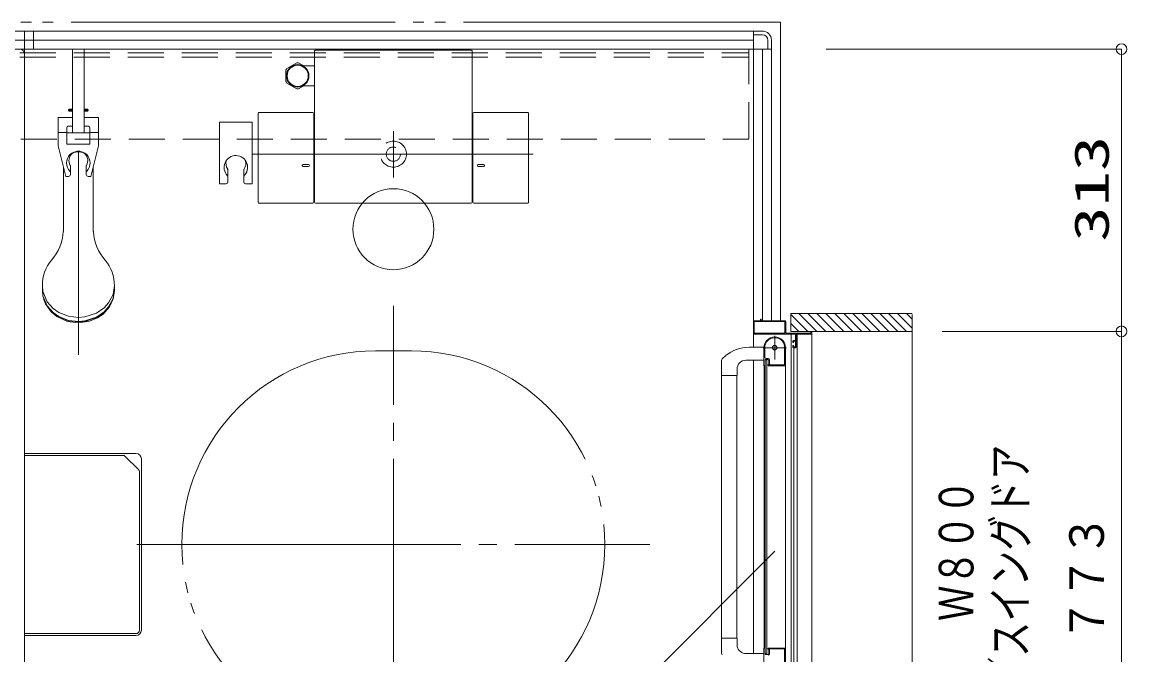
# Model space of a CAD drawing. Units: millimetres on the paper. Extents: x -305 to 305, y -152 to 152.
# Drawn here: x -164.1 to -102.7, y 46.7 to 81.8 of the extents above; entities that cross this region are included whole.
import ezdxf
from ezdxf.enums import TextEntityAlignment as Align

# ---------------------------------------------------------------- set-up
doc = ezdxf.new("R2010")
doc.units = ezdxf.units.MM
for name, pattern in [('DASHED2', [3, 2, -1]), ('LONG_CHAIN', [21, 18, -1, 1, -1]), ('LONG_DOUBLE_CHAIN', [21.8, 18, -1, 0.6, -0.6, 0.6, -1])]:
    doc.linetypes.add(name, pattern=pattern)
doc.layers.add('0-0_0', color=7, linetype='Continuous', lineweight=9)
doc.layers.add('0-1_VIEW0001', color=7, linetype='Continuous', lineweight=9)
doc.styles.add('ＭＳ ゴシック', font='')
doc.styles.get('ＭＳ ゴシック').set_extended_font_data('MS Gothic')

# ---------------------------------------------------------------- blocks, each defined once
blk = doc.blocks.new('_ORIGIN')
at = {"layer": '0-0_0'}
blk.add_line((0, 0), (-1, 0), dxfattribs=at)
blk.add_circle((0, 0), 0.5, dxfattribs=at)

msp = doc.modelspace()

# ---------------------------------------------------------------- linework, layer by layer
at = {"layer": '0-0_0'}
for p, q in [((-119.394, 80.324), (-102.984, 80.324)), ((-102.984, 79.724), (-102.984, 65.254)), ((-112.945, 64.654), (-102.984, 64.654)), ((-112.945, 64.654), (-102.984, 64.654)), ((-102.984, 64.054), (-102.984, 26.604))]:
    msp.add_line(p, q, dxfattribs=at)
at = {"layer": '0-1_VIEW0001'}
for p, q in [((-203.434, 81.323), (-123.434, 81.323)), ((-123.434, 81.323), (-203.434, 81.323)), ((-163.934, 81.323), (-163.934, 24.323)), ((-163.434, 80.323), (-163.434, 81.323)), ((-123.434, 81.323), (-123.434, 80.923)), ((-123.434, 81.323), (-122.934, 81.323)), ((-123.434, 65.198), (-123.434, 81.323)), ((-122.934, 81.123), (-123.434, 81.123)), ((-123.434, 80.823), (-203.434, 80.823)), ((-122.634, 80.323), (-122.634, 80.823)), ((-122.434, 80.323), (-122.434, 80.823)), ((-122.434, 80.323), (-204.434, 80.323)), ((-163.934, 80.073), (-163.934, 25.573)), ((-147.809, 80.22), (-147.809, 71.818)), ((-139.177, 80.268), (-147.692, 80.268)), ((-139.059, 71.818), (-139.059, 80.22)), ((-122.934, 65.248), (-122.934, 80.323)), ((-122.834, 80.323), (-122.434, 80.323)), ((-122.434, 80.323), (-122.434, 65.248)), ((-122.434, 65.248), (-122.434, 80.323)), ((-148.796, 79.567), (-149.352, 79.246)), ((-148.402, 79.393), (-148.702, 79.567)), ((-147.809, 79.393), (-148.451, 79.393)), ((-149.399, 78.522), (-149.399, 79.164)), ((-148.796, 78.12), (-149.352, 78.441)), ((-148.402, 78.293), (-148.702, 78.12)), ((-148.449, 78.293), (-147.809, 78.293)), ((-150.949, 71.818), (-150.949, 76.748)), ((-147.899, 76.798), (-150.899, 76.798)), ((-147.849, 76.748), (-147.849, 71.818)), ((-139.019, 71.818), (-139.019, 76.748)), ((-135.969, 76.798), (-138.969, 76.798)), ((-135.919, 71.818), (-135.919, 76.748)), ((-161.759, 73.793), (-161.759, 70.195)), ((-160.109, 70.195), (-160.109, 73.793)), ((-148.451, 73.913), (-148.148, 73.913)), ((-148.45, 73.813), (-148.148, 73.813)), ((-138.418, 73.913), (-138.72, 73.913)), ((-138.419, 73.813), (-138.72, 73.813)), ((-150.899, 71.768), (-147.899, 71.768)), ((-147.759, 71.768), (-139.109, 71.768)), ((-138.969, 71.768), (-135.969, 71.768)), ((-162.934, 67.181), (-162.934, 66.951)), ((-158.934, 66.951), (-158.934, 67.181)), ((-123.434, 65.2), (-123.434, 63.774)), ((-123.389, 64.563), (-123.389, 65.188)), ((-123.384, 65.248), (-123.049, 65.248)), ((-123.374, 65.203), (-121.694, 65.203)), ((-123.034, 65.263), (-123.034, 65.313)), ((-123.024, 65.323), (-123.004, 65.323)), ((-122.994, 65.313), (-122.994, 65.263)), ((-122.979, 65.248), (-121.684, 65.248)), ((-121.679, 65.188), (-121.679, 64.563)), ((-121.634, 65.198), (-121.634, 64.563)), ((-114.609, 65.648), (-121.359, 65.648)), ((-121.359, 64.649), (-121.359, 65.648)), ((-120.41, 64.648), (-121.359, 65.598)), ((-120.91, 64.648), (-121.359, 65.098)), ((-119.91, 64.648), (-120.909, 65.648)), ((-119.41, 64.648), (-120.409, 65.648)), ((-118.909, 64.648), (-119.909, 65.648)), ((-118.409, 64.648), (-119.409, 65.648)), ((-117.909, 64.648), (-118.909, 65.648)), ((-117.409, 64.648), (-118.409, 65.648)), ((-116.909, 64.648), (-117.909, 65.648)), ((-116.409, 64.648), (-117.409, 65.648)), ((-115.909, 64.648), (-116.909, 65.648)), ((-115.414, 64.648), (-116.414, 65.648)), ((-114.919, 64.648), (-115.919, 65.648)), ((-114.609, 64.833), (-115.424, 65.648)), ((-114.609, 65.328), (-114.929, 65.648)), ((-114.609, 65.597), (-114.609, 24.998)), ((-121.114, 64.498), (-123.409, 64.498)), ((-121.694, 64.548), (-123.374, 64.548)), ((-121.619, 64.548), (-120.249, 64.548)), ((-114.609, 64.648), (-121.359, 64.648)), ((-121.328, 43.153), (-121.328, 64.498)), ((-121.099, 64.163), (-121.099, 64.483)), ((-121.049, 64.483), (-121.049, 63.798)), ((-120.199, 64.498), (-121.034, 64.498)), ((-121.011, 42.769), (-121.011, 64.498)), ((-120.234, 64.563), (-120.234, 64.633)), ((-120.184, 64.633), (-120.184, 64.513)), ((-120.184, 26.148), (-120.184, 64.498)), ((-121.249, 64.043), (-121.249, 64.098)), ((-121.249, 63.798), (-121.249, 63.863)), ((-121.214, 64.028), (-121.234, 64.028)), ((-121.234, 63.878), (-121.214, 63.878)), ((-121.199, 64.148), (-121.114, 64.148)), ((-121.199, 64.088), (-121.199, 64.043)), ((-121.199, 63.863), (-121.199, 63.818)), ((-121.114, 64.103), (-121.184, 64.103)), ((-121.099, 63.818), (-121.099, 64.088)), ((-124.973, 63.311), (-125.172, 63.127)), ((-123.677, 63.773), (-122.859, 63.776)), ((-122.849, 62.763), (-122.849, 63.748)), ((-122.804, 63.218), (-122.804, 63.748)), ((-121.699, 63.822), (-121.699, 62.808)), ((-121.649, 63.749), (-121.649, 47.073)), ((-121.099, 63.748), (-121.199, 63.748)), ((-121.188, 42.983), (-121.188, 63.748)), ((-121.184, 63.803), (-121.114, 63.803)), ((-125.199, 62.198), (-125.199, 63.058)), ((-123.844, 63.053), (-122.849, 63.053)), ((-123.434, 63.048), (-123.434, 46.774)), ((-122.834, 47.073), (-122.834, 62.748)), ((-122.808, 62.748), (-122.834, 62.748)), ((-122.786, 62.77), (-122.795, 62.755)), ((-122.684, 63.073), (-122.784, 63.073)), ((-122.784, 46.748), (-122.784, 63.073)), ((-122.634, 63.098), (-122.759, 63.098)), ((-122.614, 63.143), (-122.729, 63.143)), ((-122.684, 46.748), (-122.684, 63.073)), ((-122.624, 62.777), (-122.624, 62.783)), ((-122.614, 62.755), (-122.622, 62.77)), ((-121.659, 62.748), (-122.601, 62.748)), ((-122.584, 62.823), (-122.584, 63.048)), ((-122.539, 62.808), (-122.539, 63.068)), ((-121.709, 62.798), (-122.529, 62.798)), ((-125.199, 62.198), (-125.199, 46.762)), ((-124.344, 62.198), (-125.199, 62.198)), ((-124.349, 62.198), (-124.349, 47.624)), ((-124.344, 62.198), (-124.344, 62.553)), ((-163.934, 57.873), (-157.734, 57.873)), ((-157.434, 48.073), (-157.434, 57.573)), ((-163.934, 47.773), (-157.734, 47.773)), ((-124.344, 47.624), (-125.199, 47.624)), ((-124.344, 47.624), (-124.344, 47.269)), ((-123.914, 46.774), (-122.859, 46.774)), ((-122.849, 47.058), (-122.849, 46.072)), ((-122.834, 47.073), (-122.808, 47.073)), ((-122.795, 47.066), (-122.786, 47.052)), ((-122.784, 46.748), (-122.684, 46.748)), ((-122.759, 46.723), (-122.634, 46.723)), ((-122.624, 47.038), (-122.624, 47.044)), ((-122.622, 47.052), (-122.614, 47.066)), ((-121.649, 47.073), (-122.601, 47.073)), ((-122.584, 46.773), (-122.584, 46.998)), ((-122.539, 46.758), (-122.539, 47.008)), ((-122.524, 47.023), (-121.709, 47.023)), ((-121.699, 47.013), (-121.699, 46.153)), ((-121.649, 47.104), (-121.649, 45.534))]:
    msp.add_line(p, q, dxfattribs=at)
at = {"layer": '0-1_VIEW0001', "color": 6, "linetype": 'DASHED2'}
for p, q in [((-203.184, 80.123), (-123.684, 80.123)), ((-203.184, 79.873), (-123.684, 79.873)), ((-123.684, 75.373), (-123.684, 80.323)), ((-203.134, 75.323), (-123.684, 75.323))]:
    msp.add_line(p, q, dxfattribs=at)
at = {"layer": '0-1_VIEW0001', "color": 2}
for p, q in [((-161.252, 75.673), (-161.252, 80.323)), ((-160.617, 75.673), (-160.617, 80.323)), ((-161.484, 76.961), (-161.459, 76.986)), ((-161.252, 76.961), (-161.484, 76.961)), ((-161.484, 76.961), (-161.484, 76.911)), ((-161.484, 76.911), (-161.459, 76.886)), ((-161.484, 76.911), (-161.252, 76.911)), ((-161.459, 76.986), (-161.252, 76.986)), ((-161.459, 76.886), (-161.252, 76.886)), ((-160.617, 76.986), (-160.409, 76.986)), ((-160.384, 76.961), (-160.617, 76.961)), ((-160.617, 76.911), (-160.384, 76.911)), ((-160.617, 76.886), (-160.409, 76.886)), ((-160.384, 76.961), (-160.409, 76.986)), ((-160.384, 76.911), (-160.409, 76.886)), ((-160.384, 76.911), (-160.384, 76.961)), ((-162.059, 76.536), (-161.252, 76.536)), ((-162.059, 75.686), (-162.059, 76.536)), ((-160.617, 76.536), (-159.809, 76.536)), ((-159.809, 75.686), (-159.809, 76.536)), ((-153.084, 76.273), (-153.084, 72.844)), ((-151.284, 76.273), (-153.084, 76.273)), ((-151.284, 76.273), (-151.284, 72.844)), ((-151.284, 76.273), (-151.284, 72.844)), ((-151.284, 75.323), (-151.284, 76.223)), ((-161.569, 75.686), (-162.059, 75.686)), ((-162.059, 75.686), (-162.059, 74.961)), ((-161.572, 75.061), (-161.572, 75.686)), ((-161.569, 75.963), (-161.569, 75.038)), ((-161.569, 75.673), (-160.299, 75.673)), ((-161.494, 76.038), (-161.252, 76.038)), ((-160.374, 76.038), (-160.617, 76.038)), ((-160.299, 75.963), (-160.299, 75.038)), ((-160.299, 75.686), (-159.809, 75.686)), ((-160.297, 75.686), (-160.297, 75.061)), ((-159.809, 75.686), (-159.809, 74.961)), ((-161.622, 73.258), (-162.059, 74.961)), ((-161.572, 75.061), (-161.569, 75.061)), ((-160.299, 75.038), (-161.569, 75.038)), ((-160.299, 75.061), (-160.297, 75.061)), ((-160.247, 73.258), (-159.809, 74.961)), ((-161.372, 73.817), (-161.372, 73.358)), ((-160.497, 73.817), (-160.497, 73.358)), ((-161.472, 73.258), (-161.622, 73.258)), ((-160.397, 73.258), (-160.247, 73.258)), ((-152.622, 73.602), (-152.622, 72.944)), ((-152.622, 73.602), (-152.622, 72.944)), ((-151.747, 73.602), (-151.747, 72.944)), ((-151.747, 73.602), (-151.747, 72.944)), ((-153.084, 72.844), (-152.722, 72.844)), ((-153.084, 72.844), (-152.722, 72.844)), ((-151.284, 72.844), (-151.647, 72.844)), ((-151.284, 72.844), (-151.647, 72.844))]:
    msp.add_line(p, q, dxfattribs=at)
at = {"layer": '0-1_VIEW0001', "linetype": 'LONG_CHAIN'}
for p, q in [((-143.434, 73.188), (-143.434, 75.764)), ((-160.934, 74.661), (-160.934, 63.344)), ((-151.268, 74.493), (-135.673, 74.493)), ((-143.434, 39.573), (-143.434, 66.073)), ((-122.249, 63.098), (-122.249, 64.398)), ((-122.899, 63.748), (-121.599, 63.748)), ((-157.684, 52.823), (-129.184, 52.823))]:
    msp.add_line(p, q, dxfattribs=at)
at = {"layer": '0-1_VIEW0001', "linetype": 'LONG_DOUBLE_CHAIN'}
for p, q in [((-144.434, 63.573), (-142.434, 63.573)), ((-122.249, 52.445), (-133.01, 41.685))]:
    msp.add_line(p, q, dxfattribs=at)
at = {"layer": '0-1_VIEW0001', "color": 4}
for p, q in [((-163.934, 57.771), (-158.466, 57.771)), ((-157.595, 56.983), (-158.325, 57.712)), ((-157.536, 56.841), (-157.536, 48.075)), ((-163.934, 47.875), (-157.736, 47.875))]:
    msp.add_line(p, q, dxfattribs=at)
at = {"layer": '0-1_VIEW0001', "linetype": 'LONG_DOUBLE_CHAIN'}
msp.add_lwpolyline([(-204.934, 81.823), (-121.934, 81.823), (-121.934, 65.248)], dxfattribs=at)
at = {"layer": '0-1_VIEW0001'}
for points in [[(-147.759, 80.27), (-147.692, 80.27), (-147.692, 80.268)], [(-139.177, 80.268), (-139.177, 80.27), (-139.109, 80.27)], [(-161.195, 74.591), (-160.935, 74.616), (-160.671, 74.59)], [(-158.934, 67.181), (-159.009, 66.708), (-159.25, 66.238), (-159.502, 65.961), (-159.927, 65.67), (-160.57, 65.461), (-160.934, 65.432), (-161.476, 65.497), (-162.013, 65.708), (-162.33, 65.929), (-162.662, 66.3), (-162.901, 66.863), (-162.934, 67.181)], [(-158.934, 66.951), (-159.009, 66.477), (-159.25, 66.008), (-159.502, 65.73), (-159.927, 65.44), (-160.57, 65.231), (-160.934, 65.202), (-161.476, 65.267), (-162.013, 65.478), (-162.33, 65.698), (-162.662, 66.07), (-162.901, 66.633), (-162.934, 66.951)], [(-158.934, 66.927), (-159.009, 66.453), (-159.25, 65.984), (-159.502, 65.706), (-159.927, 65.416), (-160.57, 65.207), (-160.934, 65.178), (-161.476, 65.243), (-162.013, 65.454), (-162.33, 65.674), (-162.662, 66.046), (-162.901, 66.608), (-162.934, 66.927)], [(-159.007, 66.461), (-159.21, 66.008), (-159.564, 65.609), (-159.868, 65.4), (-160.321, 65.213), (-160.934, 65.128), (-161.538, 65.21), (-162.124, 65.475), (-162.452, 65.747), (-162.761, 66.189), (-162.862, 66.461)]]:
    msp.add_lwpolyline(points, dxfattribs=at)
msp.add_lwpolyline([(-160.845, 78.943), (-160.845, 78.943), (-160.845, 78.943)], close=True, dxfattribs=at)
at = {"layer": '0-1_VIEW0001', "color": 4}
for points in [[(-157.595, 56.983), (-157.569, 56.951), (-157.556, 56.927)], [(-157.556, 56.927), (-157.541, 56.883), (-157.536, 56.841)]]:
    msp.add_lwpolyline(points, dxfattribs=at)
at = {"layer": '0-1_VIEW0001'}
for centre, radius in [((-148.749, 78.843), 0.625), ((-148.749, 78.843), 0.586), ((-122.249, 63.748), 0.125)]:
    msp.add_circle(centre, radius, dxfattribs=at)
at = {"layer": '0-1_VIEW0001', "linetype": 'DASHED2'}
for radius in [0.725, 0.395]:
    msp.add_circle((-143.434, 74.493), radius, dxfattribs=at)
at = {"layer": '0-1_VIEW0001', "linetype": 'LONG_DOUBLE_CHAIN'}
msp.add_circle((-143.434, 70.323), 2.25, dxfattribs=at)
at = {"layer": '0-1_VIEW0001'}
for centre, radius, start, end in [((-122.934, 80.823), 0.5, 0, 90), ((-122.934, 80.823), 0.3, 0, 90), ((-164.184, 80.073), 0.25, 0, 90), ((-147.759, 80.22), 0.05, 90, 180), ((-148.749, 78.843), 0.725, 146.29156, 153.70844), ((-148.749, 78.843), 0.725, 86.29156, 93.70844), ((-148.749, 78.843), 0.725, 206.29156, 213.70844), ((-148.749, 78.843), 0.725, 266.29156, 273.70844), ((-150.899, 76.748), 0.05, 90, 180), ((-147.899, 76.748), 0.05, 0, 90), ((-138.969, 76.748), 0.05, 90, 180), ((-135.969, 76.748), 0.05, 359.99997, 90), ((-148.449, 73.863), 0.05, 88.07467, 270), ((-148.149, 73.863), 0.05, 270, 90), ((-138.719, 73.863), 0.05, 90, 270), ((-138.419, 73.863), 0.05, 270, 91.92533), ((-150.899, 71.818), 0.05, 180, 270), ((-147.899, 71.818), 0.05, 270, 0), ((-147.759, 71.818), 0.05, 180, 270), ((-139.109, 71.818), 0.05, 270, 0), ((-138.969, 71.818), 0.05, 180, 270), ((-135.969, 71.818), 0.05, 270, 359.99997), ((-164.268, 70.295), 2.5, 317.34318, 357.6964), ((-157.601, 70.295), 2.5, 182.30366, 222.65686), ((-160.81, 67.225), 2.125, 139.64678, 181.19028), ((-161.059, 67.225), 2.125, 358.80972, 40.3532), ((-123.384, 65.198), 0.05, 90, 180), ((-123.374, 65.188), 0.015, 90, 180), ((-123.049, 65.263), 0.015, 270, 0), ((-123.024, 65.313), 0.01, 90, 180), ((-123.004, 65.313), 0.01, 0, 90), ((-122.979, 65.263), 0.015, 180, 270), ((-121.694, 65.188), 0.015, 0, 90), ((-121.684, 65.198), 0.05, 0, 90), ((-123.409, 64.523), 0.025, 180, 270), ((-123.374, 64.563), 0.015, 180, 270), ((-121.694, 64.563), 0.015, 270, 0), ((-121.619, 64.563), 0.015, 180, 270), ((-121.114, 64.483), 0.015, 0, 90), ((-121.034, 64.483), 0.015, 90, 180), ((-120.249, 64.563), 0.015, 270, 0), ((-120.219, 64.633), 0.015, 90, 180), ((-120.199, 64.633), 0.015, 0, 90), ((-120.199, 64.513), 0.015, 270, 0), ((-122.249, 63.748), 0.6, 0, 180), ((-122.249, 63.748), 0.555, 7.76707, 180), ((-121.199, 64.098), 0.05, 90, 180), ((-121.234, 64.043), 0.015, 180, 270), ((-121.234, 63.863), 0.015, 90, 180), ((-121.214, 64.043), 0.015, 270, 0), ((-121.214, 63.863), 0.015, 0, 90), ((-121.184, 64.088), 0.015, 90, 180), ((-121.114, 64.163), 0.015, 270, 0), ((-121.114, 64.088), 0.015, 0, 90), ((-123.67, 61.703), 2.07, 90.2, 129.02418), ((-122.729, 63.218), 0.075, 180, 270), ((-121.709, 63.822), 0.01, 0, 7.76707), ((-121.199, 63.798), 0.05, 180, 270), ((-121.184, 63.818), 0.015, 180, 270), ((-121.114, 63.818), 0.015, 270, 0), ((-121.099, 63.798), 0.05, 270, 0), ((-125.099, 63.058), 0.1, 136.52757, 180), ((-123.844, 62.553), 0.5, 90, 180), ((-122.834, 62.763), 0.015, 180, 270), ((-122.808, 62.763), 0.015, 270, 329.03624), ((-122.799, 62.777), 0.015, 329.03624, 0), ((-122.759, 63.073), 0.025, 90, 180), ((-122.634, 63.048), 0.05, 0, 90), ((-122.609, 62.783), 0.015, 90, 180), ((-122.609, 62.777), 0.015, 180, 210.96376), ((-122.614, 63.068), 0.075, 0, 90), ((-122.601, 62.763), 0.015, 210.96376, 270), ((-122.609, 62.823), 0.025, 270, 0), ((-122.529, 62.808), 0.01, 180, 270), ((-121.709, 62.808), 0.01, 270, 0), ((-121.659, 62.758), 0.01, 270, 0), ((-157.734, 57.573), 0.3, 0, 90), ((-157.734, 48.073), 0.3, 270, 0), ((-123.844, 47.269), 0.5, 180, 262.04438), ((-125.099, 46.763), 0.1, 180, 223.47243), ((-122.834, 47.058), 0.015, 90, 180), ((-122.808, 47.058), 0.015, 30.96376, 90), ((-122.799, 47.044), 0.015, 0, 30.96376), ((-122.759, 46.748), 0.025, 180, 270), ((-122.634, 46.773), 0.05, 270, 0), ((-122.609, 47.044), 0.015, 149.03624, 180), ((-122.609, 47.038), 0.015, 180, 270), ((-122.601, 47.058), 0.015, 90, 149.03624), ((-122.614, 46.758), 0.075, 270, 0), ((-122.609, 46.998), 0.025, 0, 90), ((-122.524, 47.008), 0.015, 90, 180), ((-121.709, 47.013), 0.01, 0, 90), ((-121.659, 47.063), 0.01, 0, 90)]:
    msp.add_arc(centre, radius, start, end, dxfattribs=at)
at = {"layer": '0-1_VIEW0001', "color": 5}
msp.add_arc((-139.109, 80.22), 0.05, 0, 90, dxfattribs=at)
at = {"layer": '0-1_VIEW0001', "color": 2}
for centre, radius, start, end in [((-161.494, 75.963), 0.075, 90, 180), ((-160.374, 75.963), 0.075, 0, 90), ((-160.934, 74.003), 0.657, 315.20002, 224.79998), ((-160.934, 74.136), 0.525, 329.31658, 210.68342), ((-152.184, 73.758), 0.656, 311.82568, 224.68947), ((-152.184, 73.758), 0.656, 311.82568, 224.68947), ((-161.472, 73.817), 0.1, 0, 30.68342), ((-160.397, 73.817), 0.1, 149.31658, 180), ((-152.184, 73.971), 0.552, 159.99068, 214.49119), ((-152.184, 73.971), 0.552, 159.99068, 214.49119), ((-152.722, 73.602), 0.1, 0, 34.49119), ((-152.722, 73.602), 0.1, 0, 34.49119), ((-152.184, 73.971), 0.552, 322.40809, 20.00765), ((-152.184, 73.971), 0.552, 322.40809, 20.00765), ((-151.647, 73.602), 0.1, 145.50881, 180), ((-151.647, 73.602), 0.1, 145.50881, 180), ((-161.472, 73.358), 0.1, 270, 0), ((-161.472, 73.469), 0.1, 0, 44.79997), ((-160.397, 73.469), 0.1, 135.20003, 180), ((-160.397, 73.358), 0.1, 180, 270), ((-152.722, 73.227), 0.1, 0, 44.68947), ((-152.722, 73.227), 0.1, 0, 44.68947), ((-151.647, 73.227), 0.1, 135.31053, 180), ((-151.647, 73.227), 0.1, 135.31053, 180), ((-152.722, 72.944), 0.1, 270, 0), ((-152.722, 72.944), 0.1, 270, 0), ((-151.647, 72.944), 0.1, 180, 270), ((-151.647, 72.944), 0.1, 180, 270)]:
    msp.add_arc(centre, radius, start, end, dxfattribs=at)
at = {"layer": '0-1_VIEW0001', "color": 6, "linetype": 'DASHED2'}
msp.add_arc((-123.734, 75.373), 0.05, 270, 0, dxfattribs=at)
at = {"layer": '0-1_VIEW0001', "linetype": 'LONG_DOUBLE_CHAIN'}
for centre, start, end in [((-144.434, 52.823), 90, 270), ((-142.434, 52.823), 270, 90)]:
    msp.add_arc(centre, 10.75, start, end, dxfattribs=at)
at = {"layer": '0-1_VIEW0001', "color": 4}
for centre, start, end in [((-158.466, 57.571), 45.00002, 90), ((-157.736, 48.075), 270, 0)]:
    msp.add_arc(centre, 0.2, start, end, dxfattribs=at)

# ---------------------------------------------------------------- block references
at = {"layer": '0-0_0', "xscale": 0.6, "yscale": 0.6}
for p, rotation in [((-102.984, 80.324), 90), ((-102.984, 64.654), 270), ((-102.984, 64.654), 90)]:
    msp.add_blockref('_ORIGIN', p, dxfattribs=dict(at, rotation=rotation))

# ---------------------------------------------------------------- texts
at = {"layer": '0-0_0', "style": 'ＭＳ ゴシック'}
for s, width, p in [('313', 1.5, (-103.114, 69.633)), ('額縁内法\u3000７７３', 0.9, (-103.386, 35.636))]:
    msp.add_text(s, height=1.921, rotation=90, dxfattribs=dict(at, width=width)).set_placement(p, align=Align.BOTTOM_LEFT)
at = {"layer": '0-1_VIEW0001', "style": 'ＭＳ ゴシック', "width": 0.75}
for s, p in [('２枚折りドア／スイングドア', (-107.638, 32.82)), ('ドア位置ＢＲ\u3000Ｗ８００', (-110.635, 34.82))]:
    msp.add_text(s, height=1.921, rotation=90, dxfattribs=at).set_placement(p, align=Align.BOTTOM_LEFT)

doc.saveas('drawing.dxf')
